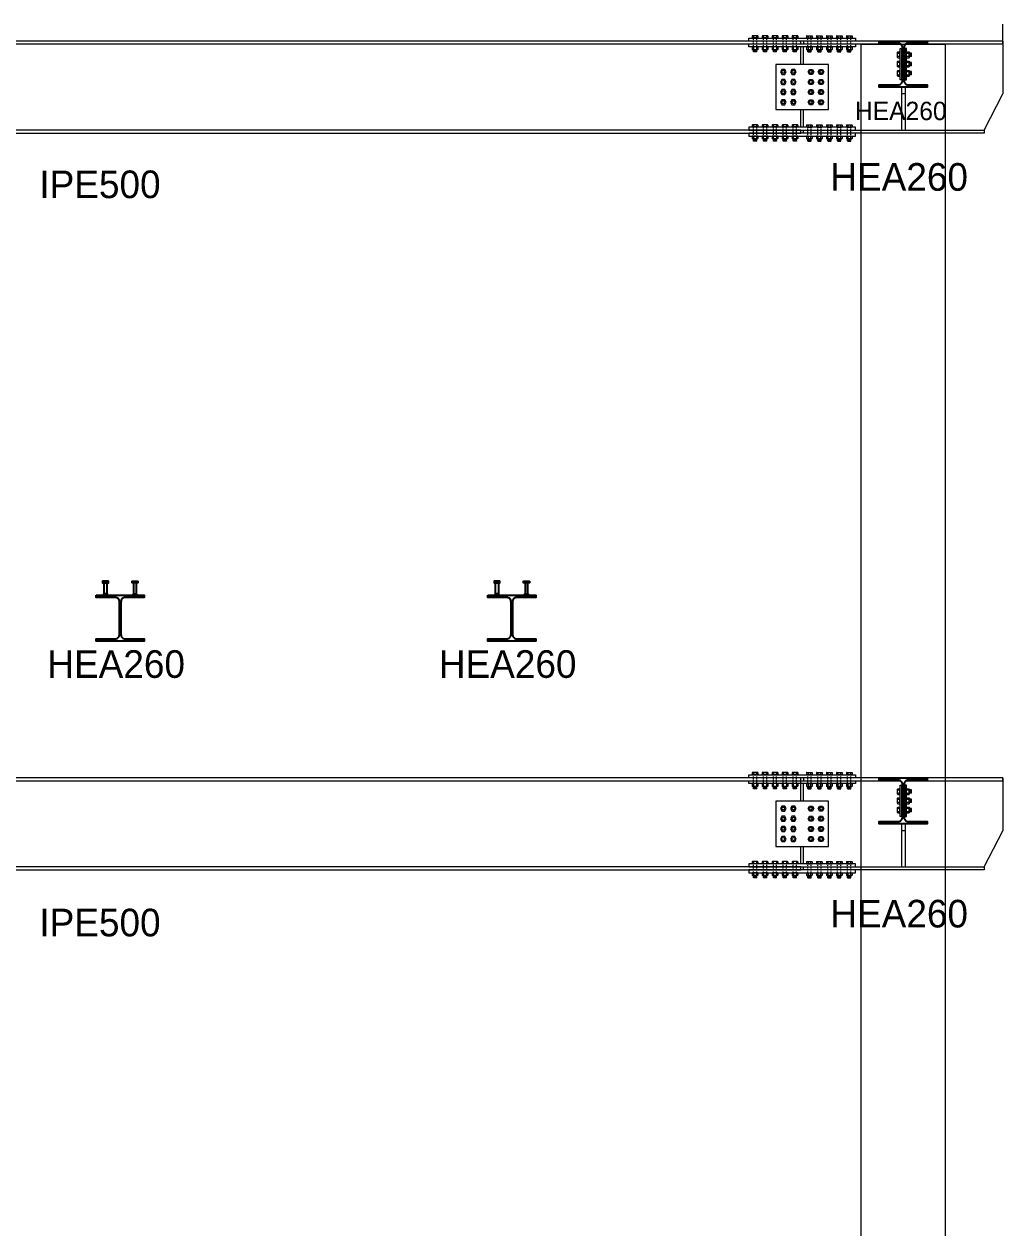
# Model space of a CAD drawing. Header units: millimetres. Extents: x -6949 to 549764, y -83146 to 127128.
# Drawn here: x 439892 to 445205, y 44112 to 50648 of the extents above; entities that cross this region are included whole.
import ezdxf

# ---------------------------------------------------------------- set-up
doc = ezdxf.new("R2010")
doc.units = ezdxf.units.MM
doc.linetypes.add('Tratto', pattern=[6.35, 3.175, -3.175])
for name, color, linetype, lineweight in [('bulloni', 5, 'Continuous', 9), ('piastra', 6, 'Continuous', 18), ('S-BEAM', 5, 'Continuous', 18), ('S-COLS', 7, 'Continuous', 18), ('SEZIONI acciaio - Steel sections', 7, 'Continuous', 25), ('solaio2', 7, 'Continuous', 9)]:
    doc.layers.add(name, color=color, linetype=linetype, lineweight=lineweight)
doc.layers.add('PIOLO', color=4, linetype='Continuous')
doc.layers.add('quote', color=7, linetype='Continuous', lineweight=5, true_color=0x383838)
doc.styles.get("Standard").update_dxf_attribs({"font": ''})
doc.styles.get('Standard').set_extended_font_data('Bahnschrift Light')

# ---------------------------------------------------------------- blocks, each defined once
blk = doc.blocks.new('*U1526')
at = {"layer": 'bulloni'}
blk.add_lwpolyline([(-15.6, 0), (-7.8, -13.5), (7.8, -13.5), (15.6, 0), (7.8, 13.5), (-7.8, 13.5)], close=True, dxfattribs=at)
for radius in [9, 7.88]:
    blk.add_circle((0, 0), radius, dxfattribs=at)
blk = doc.blocks.new('*U1527')
at = {"color": 0, "linetype": 'ByBlock', "lineweight": -2, "transparency": 16777216}
for p in [(0, 0), (55, 0), (0, -55), (55, -55), (0, -110), (55, -110), (0, -165), (55, -165)]:
    blk.add_blockref('*U1526', p, dxfattribs=at)
blk = doc.blocks.new('*U1534')
at = {"layer": 'bulloni'}
blk.add_lwpolyline([(-15.6, 0), (-7.8, -13.5), (7.8, -13.5), (15.6, 0), (7.8, 13.5), (-7.8, 13.5)], close=True, dxfattribs=at)
for radius in [9, 7.88]:
    blk.add_circle((0, 0), radius, dxfattribs=at)
blk = doc.blocks.new('*U1535')
at = {"color": 0, "linetype": 'ByBlock', "lineweight": -2, "transparency": 16777216}
for p in [(0, 0), (55, 0), (0, -55), (55, -55), (0, -110), (55, -110), (0, -165), (55, -165)]:
    blk.add_blockref('*U1534', p, dxfattribs=at)
blk = doc.blocks.new('*U1536')
at = {"layer": 'bulloni'}
for p, q in [((-13.7, 44.3), (-15.6, 43.1)), ((-15.6, 43.1), (-15.6, 32.8)), ((15.6, 32.8), (-15.6, 32.8)), ((13.7, 44.3), (-13.7, 44.3)), ((-12.5, 32.8), (-12.5, 32.3)), ((12.5, 32.3), (-12.5, 32.3)), ((-7.8, 32.8), (-7.8, 43.1)), ((7.8, 43.1), (7.8, 32.8)), ((12.5, 32.8), (12.5, 32.3)), ((13.7, 44.3), (15.6, 43.1)), ((15.6, 43.1), (15.6, 32.8)), ((-13.7, -16.7), (-15.6, -17.9)), ((-15.6, -17.9), (-15.6, -30.4)), ((-13.7, -31.7), (-15.6, -30.4)), ((13.7, -16.7), (-13.7, -16.7)), ((13.7, -31.7), (-13.7, -31.7)), ((-9, -43.3), (-9, -31.7)), ((-8, -44.3), (-9, -43.3)), ((9, -43.3), (-9, -43.3)), ((8, -44.3), (-8, -44.3)), ((-7.8, -30.4), (-7.8, -17.9)), ((-6.5, -34.4), (6.5, -33.7)), ((-6.5, -39.4), (6.5, -38.7)), ((-5, -36.8), (5, -36.3)), ((-5, -41.8), (5, -41.3)), ((7.8, -17.9), (7.8, -30.4)), ((9, -43.3), (8, -44.3)), ((9, -43.3), (9, -31.7)), ((13.7, -16.7), (15.6, -17.9)), ((13.7, -31.7), (15.6, -30.4)), ((15.6, -17.9), (15.6, -30.4))]:
    blk.add_line(p, q, dxfattribs=at)
at = {"layer": 'bulloni', "linetype": 'Tratto'}
for points in [[(-9, -16.7), (-9, 31.3)], [(9, -16.7), (9, 31.3)]]:
    blk.add_lwpolyline(points, dxfattribs=at)
at = {"layer": 'bulloni'}
for centre, radius, start, end in [((-11.7, 37.6), 6.67, 54.26215, 125.73785), ((-10, 31.3), 1, 0, 90), ((0, 19.5), 24.8, 71.68582, 108.31418), ((11.7, 37.6), 6.67, 54.26215, 125.73785), ((10, 31.3), 1, 90, 180), ((-11.7, -23.4), 6.67, 54.26215, 125.73785), ((-11.7, -25), 6.67, 234.26215, 305.73785), ((0, -41.5), 24.8, 71.68582, 108.31418), ((0, -6.9), 24.8, 251.68582, 288.31418), ((11.7, -23.4), 6.67, 54.26215, 125.73785), ((11.7, -25), 6.67, 234.26215, 305.73785)]:
    blk.add_arc(centre, radius, start, end, dxfattribs=at)
blk = doc.blocks.new('*U1537')
at = {"color": 0, "linetype": 'ByBlock', "lineweight": -2, "transparency": 16777216}
for p in [(0, 0), (54, 0), (108, 0), (162, 0), (216, 0)]:
    blk.add_blockref('*U1536', p, dxfattribs=at)
blk = doc.blocks.new('*U1538')
at = {"layer": 'bulloni'}
for p, q in [((-13.7, 44.3), (-15.6, 43.1)), ((-15.6, 43.1), (-15.6, 32.8)), ((15.6, 32.8), (-15.6, 32.8)), ((13.7, 44.3), (-13.7, 44.3)), ((-12.5, 32.8), (-12.5, 32.3)), ((12.5, 32.3), (-12.5, 32.3)), ((-7.8, 32.8), (-7.8, 43.1)), ((7.8, 43.1), (7.8, 32.8)), ((12.5, 32.8), (12.5, 32.3)), ((13.7, 44.3), (15.6, 43.1)), ((15.6, 43.1), (15.6, 32.8)), ((-13.7, -16.7), (-15.6, -17.9)), ((-15.6, -17.9), (-15.6, -30.4)), ((-13.7, -31.7), (-15.6, -30.4)), ((13.7, -16.7), (-13.7, -16.7)), ((13.7, -31.7), (-13.7, -31.7)), ((-9, -43.3), (-9, -31.7)), ((-8, -44.3), (-9, -43.3)), ((9, -43.3), (-9, -43.3)), ((8, -44.3), (-8, -44.3)), ((-7.8, -30.4), (-7.8, -17.9)), ((-6.5, -34.4), (6.5, -33.7)), ((-6.5, -39.4), (6.5, -38.7)), ((-5, -36.8), (5, -36.3)), ((-5, -41.8), (5, -41.3)), ((7.8, -17.9), (7.8, -30.4)), ((9, -43.3), (8, -44.3)), ((9, -43.3), (9, -31.7)), ((13.7, -16.7), (15.6, -17.9)), ((13.7, -31.7), (15.6, -30.4)), ((15.6, -17.9), (15.6, -30.4))]:
    blk.add_line(p, q, dxfattribs=at)
at = {"layer": 'bulloni', "linetype": 'Tratto'}
for points in [[(-9, -16.7), (-9, 31.3)], [(9, -16.7), (9, 31.3)]]:
    blk.add_lwpolyline(points, dxfattribs=at)
at = {"layer": 'bulloni'}
for centre, radius, start, end in [((-11.7, 37.6), 6.67, 54.26215, 125.73785), ((-10, 31.3), 1, 0, 90), ((0, 19.5), 24.8, 71.68582, 108.31418), ((11.7, 37.6), 6.67, 54.26215, 125.73785), ((10, 31.3), 1, 90, 180), ((-11.7, -23.4), 6.67, 54.26215, 125.73785), ((-11.7, -25), 6.67, 234.26215, 305.73785), ((0, -41.5), 24.8, 71.68582, 108.31418), ((0, -6.9), 24.8, 251.68582, 288.31418), ((11.7, -23.4), 6.67, 54.26215, 125.73785), ((11.7, -25), 6.67, 234.26215, 305.73785)]:
    blk.add_arc(centre, radius, start, end, dxfattribs=at)
blk = doc.blocks.new('*U1529')
at = {"color": 0, "linetype": 'ByBlock', "lineweight": -2, "transparency": 16777216}
for p in [(0, 0), (54, 0), (108, 0), (162, 0), (216, 0)]:
    blk.add_blockref('*U1538', p, dxfattribs=at)
blk = doc.blocks.new('*U1523')
at = {"layer": 'bulloni'}
for p, q in [((-13.7, 44.3), (-15.6, 43.1)), ((-15.6, 43.1), (-15.6, 32.8)), ((15.6, 32.8), (-15.6, 32.8)), ((13.7, 44.3), (-13.7, 44.3)), ((-12.5, 32.8), (-12.5, 32.3)), ((12.5, 32.3), (-12.5, 32.3)), ((-7.8, 32.8), (-7.8, 43.1)), ((7.8, 43.1), (7.8, 32.8)), ((12.5, 32.8), (12.5, 32.3)), ((13.7, 44.3), (15.6, 43.1)), ((15.6, 43.1), (15.6, 32.8)), ((-13.7, -16.7), (-15.6, -17.9)), ((-15.6, -17.9), (-15.6, -30.4)), ((-13.7, -31.7), (-15.6, -30.4)), ((13.7, -16.7), (-13.7, -16.7)), ((13.7, -31.7), (-13.7, -31.7)), ((-9, -43.3), (-9, -31.7)), ((-8, -44.3), (-9, -43.3)), ((9, -43.3), (-9, -43.3)), ((8, -44.3), (-8, -44.3)), ((-7.8, -30.4), (-7.8, -17.9)), ((-6.5, -34.4), (6.5, -33.7)), ((-6.5, -39.4), (6.5, -38.7)), ((-5, -36.8), (5, -36.3)), ((-5, -41.8), (5, -41.3)), ((7.8, -17.9), (7.8, -30.4)), ((9, -43.3), (8, -44.3)), ((9, -43.3), (9, -31.7)), ((13.7, -16.7), (15.6, -17.9)), ((13.7, -31.7), (15.6, -30.4)), ((15.6, -17.9), (15.6, -30.4))]:
    blk.add_line(p, q, dxfattribs=at)
at = {"layer": 'bulloni', "linetype": 'Tratto'}
for points in [[(-9, -16.7), (-9, 31.3)], [(9, -16.7), (9, 31.3)]]:
    blk.add_lwpolyline(points, dxfattribs=at)
at = {"layer": 'bulloni'}
for centre, radius, start, end in [((-11.7, 37.6), 6.67, 54.26215, 125.73785), ((-10, 31.3), 1, 0, 90), ((0, 19.5), 24.8, 71.68582, 108.31418), ((11.7, 37.6), 6.67, 54.26215, 125.73785), ((10, 31.3), 1, 90, 180), ((-11.7, -23.4), 6.67, 54.26215, 125.73785), ((-11.7, -25), 6.67, 234.26215, 305.73785), ((0, -41.5), 24.8, 71.68582, 108.31418), ((0, -6.9), 24.8, 251.68582, 288.31418), ((11.7, -23.4), 6.67, 54.26215, 125.73785), ((11.7, -25), 6.67, 234.26215, 305.73785)]:
    blk.add_arc(centre, radius, start, end, dxfattribs=at)
blk = doc.blocks.new('*U1524')
at = {"color": 0, "linetype": 'ByBlock', "lineweight": -2, "transparency": 16777216}
for p in [(0, 0), (54, 0), (108, 0), (162, 0), (216, 0)]:
    blk.add_blockref('*U1523', p, dxfattribs=at)
blk = doc.blocks.new('*U1525')
at = {"layer": 'bulloni'}
for p, q in [((-13.7, 44.3), (-15.6, 43.1)), ((-15.6, 43.1), (-15.6, 32.8)), ((15.6, 32.8), (-15.6, 32.8)), ((13.7, 44.3), (-13.7, 44.3)), ((-12.5, 32.8), (-12.5, 32.3)), ((12.5, 32.3), (-12.5, 32.3)), ((-7.8, 32.8), (-7.8, 43.1)), ((7.8, 43.1), (7.8, 32.8)), ((12.5, 32.8), (12.5, 32.3)), ((13.7, 44.3), (15.6, 43.1)), ((15.6, 43.1), (15.6, 32.8)), ((-13.7, -16.7), (-15.6, -17.9)), ((-15.6, -17.9), (-15.6, -30.4)), ((-13.7, -31.7), (-15.6, -30.4)), ((13.7, -16.7), (-13.7, -16.7)), ((13.7, -31.7), (-13.7, -31.7)), ((-9, -43.3), (-9, -31.7)), ((-8, -44.3), (-9, -43.3)), ((9, -43.3), (-9, -43.3)), ((8, -44.3), (-8, -44.3)), ((-7.8, -30.4), (-7.8, -17.9)), ((-6.5, -34.4), (6.5, -33.7)), ((-6.5, -39.4), (6.5, -38.7)), ((-5, -36.8), (5, -36.3)), ((-5, -41.8), (5, -41.3)), ((7.8, -17.9), (7.8, -30.4)), ((9, -43.3), (8, -44.3)), ((9, -43.3), (9, -31.7)), ((13.7, -16.7), (15.6, -17.9)), ((13.7, -31.7), (15.6, -30.4)), ((15.6, -17.9), (15.6, -30.4))]:
    blk.add_line(p, q, dxfattribs=at)
at = {"layer": 'bulloni', "linetype": 'Tratto'}
for points in [[(-9, -16.7), (-9, 31.3)], [(9, -16.7), (9, 31.3)]]:
    blk.add_lwpolyline(points, dxfattribs=at)
at = {"layer": 'bulloni'}
for centre, radius, start, end in [((-11.7, 37.6), 6.67, 54.26215, 125.73785), ((-10, 31.3), 1, 0, 90), ((0, 19.5), 24.8, 71.68582, 108.31418), ((11.7, 37.6), 6.67, 54.26215, 125.73785), ((10, 31.3), 1, 90, 180), ((-11.7, -23.4), 6.67, 54.26215, 125.73785), ((-11.7, -25), 6.67, 234.26215, 305.73785), ((0, -41.5), 24.8, 71.68582, 108.31418), ((0, -6.9), 24.8, 251.68582, 288.31418), ((11.7, -23.4), 6.67, 54.26215, 125.73785), ((11.7, -25), 6.67, 234.26215, 305.73785)]:
    blk.add_arc(centre, radius, start, end, dxfattribs=at)
blk = doc.blocks.new('*U1530')
at = {"color": 0, "linetype": 'ByBlock', "lineweight": -2, "transparency": 16777216}
for p in [(0, 0), (54, 0), (108, 0), (162, 0), (216, 0)]:
    blk.add_blockref('*U1525', p, dxfattribs=at)
blk = doc.blocks.new('dbcjd')
at = {"layer": 'bulloni'}
for p, q in [((12712.1, -46901.9), (12713.1, -46900.9)), ((12712.1, -46917.9), (12712.1, -46901.9)), ((12713.1, -46918.9), (12712.1, -46917.9)), ((12713.1, -46900.9), (12724.8, -46900.9)), ((12713.1, -46918.9), (12713.1, -46900.9)), ((12713.1, -46918.9), (12724.8, -46918.9)), ((12714.6, -46904.9), (12715.2, -46914.9)), ((12717, -46903.4), (12717.8, -46916.4)), ((12719.6, -46904.9), (12720.2, -46914.9)), ((12722, -46903.4), (12722.8, -46916.4)), ((12724.8, -46896.2), (12726, -46894.3)), ((12724.8, -46923.6), (12724.8, -46896.2)), ((12724.8, -46923.6), (12726, -46925.5)), ((12738.5, -46894.3), (12726, -46894.3)), ((12726, -46902.1), (12738.5, -46902.1)), ((12738.5, -46917.7), (12726, -46917.7)), ((12738.5, -46925.5), (12726, -46925.5)), ((12739.8, -46896.2), (12738.5, -46894.3)), ((12739.8, -46923.6), (12738.5, -46925.5)), ((12739.8, -46923.6), (12739.8, -46896.2)), ((12775.8, -46922.4), (12775.8, -46897.4)), ((12776.3, -46897.4), (12775.8, -46897.4)), ((12776.3, -46922.4), (12775.8, -46922.4)), ((12776.3, -46925.5), (12776.3, -46894.3)), ((12786.5, -46894.3), (12776.3, -46894.3)), ((12776.3, -46902.1), (12786.5, -46902.1)), ((12786.5, -46917.7), (12776.3, -46917.7)), ((12786.5, -46925.5), (12776.3, -46925.5)), ((12787.8, -46896.2), (12786.5, -46894.3)), ((12787.8, -46923.6), (12786.5, -46925.5)), ((12787.8, -46923.6), (12787.8, -46896.2)), ((12712.1, -46951.9), (12713.1, -46950.9)), ((12712.1, -46967.9), (12712.1, -46951.9)), ((12713.1, -46968.9), (12712.1, -46967.9)), ((12713.1, -46950.9), (12724.8, -46950.9)), ((12713.1, -46968.9), (12713.1, -46950.9)), ((12713.1, -46968.9), (12724.8, -46968.9)), ((12714.6, -46954.9), (12715.2, -46964.9)), ((12717, -46953.4), (12717.8, -46966.4)), ((12719.6, -46954.9), (12720.2, -46964.9)), ((12722, -46953.4), (12722.8, -46966.4)), ((12724.8, -46946.2), (12726, -46944.3)), ((12724.8, -46973.6), (12724.8, -46946.2)), ((12724.8, -46973.6), (12726, -46975.5)), ((12738.5, -46944.3), (12726, -46944.3)), ((12726, -46952.1), (12738.5, -46952.1)), ((12738.5, -46967.7), (12726, -46967.7)), ((12738.5, -46975.5), (12726, -46975.5)), ((12739.8, -46946.2), (12738.5, -46944.3)), ((12739.8, -46973.6), (12738.5, -46975.5)), ((12739.8, -46973.6), (12739.8, -46946.2)), ((12775.8, -46972.4), (12775.8, -46947.4)), ((12776.3, -46947.4), (12775.8, -46947.4)), ((12776.3, -46972.4), (12775.8, -46972.4)), ((12776.3, -46975.5), (12776.3, -46944.3)), ((12786.5, -46944.3), (12776.3, -46944.3)), ((12776.3, -46952.1), (12786.5, -46952.1)), ((12786.5, -46967.7), (12776.3, -46967.7)), ((12786.5, -46975.5), (12776.3, -46975.5)), ((12787.8, -46946.2), (12786.5, -46944.3)), ((12787.8, -46973.6), (12786.5, -46975.5)), ((12787.8, -46973.6), (12787.8, -46946.2)), ((12712.1, -47001.9), (12713.1, -47000.9)), ((12712.1, -47017.9), (12712.1, -47001.9)), ((12713.1, -47018.9), (12712.1, -47017.9)), ((12713.1, -47000.9), (12724.8, -47000.9)), ((12713.1, -47018.9), (12713.1, -47000.9)), ((12713.1, -47018.9), (12724.8, -47018.9)), ((12714.6, -47004.9), (12715.2, -47014.9)), ((12717, -47003.4), (12717.8, -47016.4)), ((12719.6, -47004.9), (12720.2, -47014.9)), ((12722, -47003.4), (12722.8, -47016.4)), ((12724.8, -46996.2), (12726, -46994.3)), ((12724.8, -47023.6), (12724.8, -46996.2)), ((12724.8, -47023.6), (12726, -47025.5)), ((12738.5, -46994.3), (12726, -46994.3)), ((12726, -47002.1), (12738.5, -47002.1)), ((12738.5, -47017.7), (12726, -47017.7)), ((12738.5, -47025.5), (12726, -47025.5)), ((12739.8, -46996.2), (12738.5, -46994.3)), ((12739.8, -47023.6), (12738.5, -47025.5)), ((12739.8, -47023.6), (12739.8, -46996.2)), ((12775.8, -47022.4), (12775.8, -46997.4)), ((12776.3, -46997.4), (12775.8, -46997.4)), ((12776.3, -47022.4), (12775.8, -47022.4)), ((12776.3, -47025.5), (12776.3, -46994.3)), ((12786.5, -46994.3), (12776.3, -46994.3)), ((12776.3, -47002.1), (12786.5, -47002.1)), ((12786.5, -47017.7), (12776.3, -47017.7)), ((12786.5, -47025.5), (12776.3, -47025.5)), ((12787.8, -46996.2), (12786.5, -46994.3)), ((12787.8, -47023.6), (12786.5, -47025.5)), ((12787.8, -47023.6), (12787.8, -46996.2))]:
    blk.add_line(p, q, dxfattribs=at)
at = {"layer": 'bulloni', "linetype": 'Tratto'}
for points in [[(12739.8, -46900.9), (12774.8, -46900.9)], [(12739.8, -46918.9), (12774.8, -46918.9)], [(12739.8, -46950.9), (12774.8, -46950.9)], [(12739.8, -46968.9), (12774.8, -46968.9)], [(12739.8, -47000.9), (12774.8, -47000.9)], [(12739.8, -47018.9), (12774.8, -47018.9)]]:
    blk.add_lwpolyline(points, dxfattribs=at)
at = {"layer": 'bulloni'}
for centre, radius, start, end in [((12731.4, -46898.2), 6.67, 144.26215, 215.73785), ((12749.6, -46909.9), 24.8, 161.68582, 198.31418), ((12731.4, -46921.6), 6.67, 144.26215, 215.73785), ((12733.1, -46898.2), 6.67, 324.26215, 35.73785), ((12715, -46909.9), 24.8, 341.68582, 18.31418), ((12733.1, -46921.6), 6.67, 324.26215, 35.73785), ((12774.8, -46899.9), 1, 270, 0), ((12774.8, -46919.9), 1, 0, 90), ((12781.1, -46898.2), 6.67, 324.26215, 35.73785), ((12763, -46909.9), 24.8, 341.68582, 18.31418), ((12781.1, -46921.6), 6.67, 324.26215, 35.73785), ((12731.4, -46948.2), 6.67, 144.26215, 215.73785), ((12749.6, -46959.9), 24.8, 161.68582, 198.31418), ((12731.4, -46971.6), 6.67, 144.26215, 215.73785), ((12733.1, -46948.2), 6.67, 324.26215, 35.73785), ((12715, -46959.9), 24.8, 341.68582, 18.31418), ((12733.1, -46971.6), 6.67, 324.26215, 35.73785), ((12774.8, -46949.9), 1, 270, 0), ((12774.8, -46969.9), 1, 0, 90), ((12781.1, -46948.2), 6.67, 324.26215, 35.73785), ((12763, -46959.9), 24.8, 341.68582, 18.31418), ((12781.1, -46971.6), 6.67, 324.26215, 35.73785), ((12731.4, -46998.2), 6.67, 144.26215, 215.73785), ((12749.6, -47009.9), 24.8, 161.68582, 198.31418), ((12731.4, -47021.6), 6.67, 144.26215, 215.73785), ((12733.1, -46998.2), 6.67, 324.26215, 35.73785), ((12715, -47009.9), 24.8, 341.68582, 18.31418), ((12733.1, -47021.6), 6.67, 324.26215, 35.73785), ((12774.8, -46999.9), 1, 270, 0), ((12774.8, -47019.9), 1, 0, 90), ((12781.1, -46998.2), 6.67, 324.26215, 35.73785), ((12763, -47009.9), 24.8, 341.68582, 18.31418), ((12781.1, -47021.6), 6.67, 324.26215, 35.73785)]:
    blk.add_arc(centre, radius, start, end, dxfattribs=at)
blk = doc.blocks.new('*U1583')
at = {"layer": 'bulloni'}
blk.add_lwpolyline([(-15.6, 0), (-7.8, -13.5), (7.8, -13.5), (15.6, 0), (7.8, 13.5), (-7.8, 13.5)], close=True, dxfattribs=at)
for radius in [9, 7.88]:
    blk.add_circle((0, 0), radius, dxfattribs=at)
blk = doc.blocks.new('*U1584')
at = {"color": 0, "linetype": 'ByBlock', "lineweight": -2, "transparency": 16777216}
for p in [(0, 0), (55, 0), (0, -55), (55, -55), (0, -110), (55, -110), (0, -165), (55, -165)]:
    blk.add_blockref('*U1583', p, dxfattribs=at)
blk = doc.blocks.new('*U1564')
at = {"layer": 'bulloni'}
blk.add_lwpolyline([(-15.6, 0), (-7.8, -13.5), (7.8, -13.5), (15.6, 0), (7.8, 13.5), (-7.8, 13.5)], close=True, dxfattribs=at)
for radius in [9, 7.88]:
    blk.add_circle((0, 0), radius, dxfattribs=at)
blk = doc.blocks.new('*U1565')
at = {"color": 0, "linetype": 'ByBlock', "lineweight": -2, "transparency": 16777216}
for p in [(0, 0), (55, 0), (0, -55), (55, -55), (0, -110), (55, -110), (0, -165), (55, -165)]:
    blk.add_blockref('*U1564', p, dxfattribs=at)
blk = doc.blocks.new('*U1566')
at = {"layer": 'bulloni'}
for p, q in [((-13.7, 44.3), (-15.6, 43.1)), ((-15.6, 43.1), (-15.6, 32.8)), ((15.6, 32.8), (-15.6, 32.8)), ((13.7, 44.3), (-13.7, 44.3)), ((-12.5, 32.8), (-12.5, 32.3)), ((12.5, 32.3), (-12.5, 32.3)), ((-7.8, 32.8), (-7.8, 43.1)), ((7.8, 43.1), (7.8, 32.8)), ((12.5, 32.8), (12.5, 32.3)), ((13.7, 44.3), (15.6, 43.1)), ((15.6, 43.1), (15.6, 32.8)), ((-13.7, -16.7), (-15.6, -17.9)), ((-15.6, -17.9), (-15.6, -30.4)), ((-13.7, -31.7), (-15.6, -30.4)), ((13.7, -16.7), (-13.7, -16.7)), ((13.7, -31.7), (-13.7, -31.7)), ((-9, -43.3), (-9, -31.7)), ((-8, -44.3), (-9, -43.3)), ((9, -43.3), (-9, -43.3)), ((8, -44.3), (-8, -44.3)), ((-7.8, -30.4), (-7.8, -17.9)), ((-6.5, -34.4), (6.5, -33.7)), ((-6.5, -39.4), (6.5, -38.7)), ((-5, -36.8), (5, -36.3)), ((-5, -41.8), (5, -41.3)), ((7.8, -17.9), (7.8, -30.4)), ((9, -43.3), (8, -44.3)), ((9, -43.3), (9, -31.7)), ((13.7, -16.7), (15.6, -17.9)), ((13.7, -31.7), (15.6, -30.4)), ((15.6, -17.9), (15.6, -30.4))]:
    blk.add_line(p, q, dxfattribs=at)
at = {"layer": 'bulloni', "linetype": 'Tratto'}
for points in [[(-9, -16.7), (-9, 31.3)], [(9, -16.7), (9, 31.3)]]:
    blk.add_lwpolyline(points, dxfattribs=at)
at = {"layer": 'bulloni'}
for centre, radius, start, end in [((-11.7, 37.6), 6.67, 54.26215, 125.73785), ((-10, 31.3), 1, 0, 90), ((0, 19.5), 24.8, 71.68582, 108.31418), ((11.7, 37.6), 6.67, 54.26215, 125.73785), ((10, 31.3), 1, 90, 180), ((-11.7, -23.4), 6.67, 54.26215, 125.73785), ((-11.7, -25), 6.67, 234.26215, 305.73785), ((0, -41.5), 24.8, 71.68582, 108.31418), ((0, -6.9), 24.8, 251.68582, 288.31418), ((11.7, -23.4), 6.67, 54.26215, 125.73785), ((11.7, -25), 6.67, 234.26215, 305.73785)]:
    blk.add_arc(centre, radius, start, end, dxfattribs=at)
blk = doc.blocks.new('*U1567')
at = {"color": 0, "linetype": 'ByBlock', "lineweight": -2, "transparency": 16777216}
for p in [(0, 0), (54, 0), (108, 0), (162, 0), (216, 0)]:
    blk.add_blockref('*U1566', p, dxfattribs=at)
blk = doc.blocks.new('*U1568')
at = {"layer": 'bulloni'}
for p, q in [((-13.7, 44.3), (-15.6, 43.1)), ((-15.6, 43.1), (-15.6, 32.8)), ((15.6, 32.8), (-15.6, 32.8)), ((13.7, 44.3), (-13.7, 44.3)), ((-12.5, 32.8), (-12.5, 32.3)), ((12.5, 32.3), (-12.5, 32.3)), ((-7.8, 32.8), (-7.8, 43.1)), ((7.8, 43.1), (7.8, 32.8)), ((12.5, 32.8), (12.5, 32.3)), ((13.7, 44.3), (15.6, 43.1)), ((15.6, 43.1), (15.6, 32.8)), ((-13.7, -16.7), (-15.6, -17.9)), ((-15.6, -17.9), (-15.6, -30.4)), ((-13.7, -31.7), (-15.6, -30.4)), ((13.7, -16.7), (-13.7, -16.7)), ((13.7, -31.7), (-13.7, -31.7)), ((-9, -43.3), (-9, -31.7)), ((-8, -44.3), (-9, -43.3)), ((9, -43.3), (-9, -43.3)), ((8, -44.3), (-8, -44.3)), ((-7.8, -30.4), (-7.8, -17.9)), ((-6.5, -34.4), (6.5, -33.7)), ((-6.5, -39.4), (6.5, -38.7)), ((-5, -36.8), (5, -36.3)), ((-5, -41.8), (5, -41.3)), ((7.8, -17.9), (7.8, -30.4)), ((9, -43.3), (8, -44.3)), ((9, -43.3), (9, -31.7)), ((13.7, -16.7), (15.6, -17.9)), ((13.7, -31.7), (15.6, -30.4)), ((15.6, -17.9), (15.6, -30.4))]:
    blk.add_line(p, q, dxfattribs=at)
at = {"layer": 'bulloni', "linetype": 'Tratto'}
for points in [[(-9, -16.7), (-9, 31.3)], [(9, -16.7), (9, 31.3)]]:
    blk.add_lwpolyline(points, dxfattribs=at)
at = {"layer": 'bulloni'}
for centre, radius, start, end in [((-11.7, 37.6), 6.67, 54.26215, 125.73785), ((-10, 31.3), 1, 0, 90), ((0, 19.5), 24.8, 71.68582, 108.31418), ((11.7, 37.6), 6.67, 54.26215, 125.73785), ((10, 31.3), 1, 90, 180), ((-11.7, -23.4), 6.67, 54.26215, 125.73785), ((-11.7, -25), 6.67, 234.26215, 305.73785), ((0, -41.5), 24.8, 71.68582, 108.31418), ((0, -6.9), 24.8, 251.68582, 288.31418), ((11.7, -23.4), 6.67, 54.26215, 125.73785), ((11.7, -25), 6.67, 234.26215, 305.73785)]:
    blk.add_arc(centre, radius, start, end, dxfattribs=at)
blk = doc.blocks.new('*U1553')
at = {"color": 0, "linetype": 'ByBlock', "lineweight": -2, "transparency": 16777216}
for p in [(0, 0), (54, 0), (108, 0), (162, 0), (216, 0)]:
    blk.add_blockref('*U1568', p, dxfattribs=at)
blk = doc.blocks.new('*U1555')
at = {"layer": 'bulloni'}
for p, q in [((-13.7, 44.3), (-15.6, 43.1)), ((-15.6, 43.1), (-15.6, 32.8)), ((15.6, 32.8), (-15.6, 32.8)), ((13.7, 44.3), (-13.7, 44.3)), ((-12.5, 32.8), (-12.5, 32.3)), ((12.5, 32.3), (-12.5, 32.3)), ((-7.8, 32.8), (-7.8, 43.1)), ((7.8, 43.1), (7.8, 32.8)), ((12.5, 32.8), (12.5, 32.3)), ((13.7, 44.3), (15.6, 43.1)), ((15.6, 43.1), (15.6, 32.8)), ((-13.7, -16.7), (-15.6, -17.9)), ((-15.6, -17.9), (-15.6, -30.4)), ((-13.7, -31.7), (-15.6, -30.4)), ((13.7, -16.7), (-13.7, -16.7)), ((13.7, -31.7), (-13.7, -31.7)), ((-9, -43.3), (-9, -31.7)), ((-8, -44.3), (-9, -43.3)), ((9, -43.3), (-9, -43.3)), ((8, -44.3), (-8, -44.3)), ((-7.8, -30.4), (-7.8, -17.9)), ((-6.5, -34.4), (6.5, -33.7)), ((-6.5, -39.4), (6.5, -38.7)), ((-5, -36.8), (5, -36.3)), ((-5, -41.8), (5, -41.3)), ((7.8, -17.9), (7.8, -30.4)), ((9, -43.3), (8, -44.3)), ((9, -43.3), (9, -31.7)), ((13.7, -16.7), (15.6, -17.9)), ((13.7, -31.7), (15.6, -30.4)), ((15.6, -17.9), (15.6, -30.4))]:
    blk.add_line(p, q, dxfattribs=at)
at = {"layer": 'bulloni', "linetype": 'Tratto'}
for points in [[(-9, -16.7), (-9, 31.3)], [(9, -16.7), (9, 31.3)]]:
    blk.add_lwpolyline(points, dxfattribs=at)
at = {"layer": 'bulloni'}
for centre, radius, start, end in [((-11.7, 37.6), 6.67, 54.26215, 125.73785), ((-10, 31.3), 1, 0, 90), ((0, 19.5), 24.8, 71.68582, 108.31418), ((11.7, 37.6), 6.67, 54.26215, 125.73785), ((10, 31.3), 1, 90, 180), ((-11.7, -23.4), 6.67, 54.26215, 125.73785), ((-11.7, -25), 6.67, 234.26215, 305.73785), ((0, -41.5), 24.8, 71.68582, 108.31418), ((0, -6.9), 24.8, 251.68582, 288.31418), ((11.7, -23.4), 6.67, 54.26215, 125.73785), ((11.7, -25), 6.67, 234.26215, 305.73785)]:
    blk.add_arc(centre, radius, start, end, dxfattribs=at)
blk = doc.blocks.new('*U1560')
at = {"color": 0, "linetype": 'ByBlock', "lineweight": -2, "transparency": 16777216}
for p in [(0, 0), (54, 0), (108, 0), (162, 0), (216, 0)]:
    blk.add_blockref('*U1555', p, dxfattribs=at)
blk = doc.blocks.new('*U1582')
at = {"layer": 'bulloni'}
for p, q in [((-13.7, 44.3), (-15.6, 43.1)), ((-15.6, 43.1), (-15.6, 32.8)), ((15.6, 32.8), (-15.6, 32.8)), ((13.7, 44.3), (-13.7, 44.3)), ((-12.5, 32.8), (-12.5, 32.3)), ((12.5, 32.3), (-12.5, 32.3)), ((-7.8, 32.8), (-7.8, 43.1)), ((7.8, 43.1), (7.8, 32.8)), ((12.5, 32.8), (12.5, 32.3)), ((13.7, 44.3), (15.6, 43.1)), ((15.6, 43.1), (15.6, 32.8)), ((-13.7, -16.7), (-15.6, -17.9)), ((-15.6, -17.9), (-15.6, -30.4)), ((-13.7, -31.7), (-15.6, -30.4)), ((13.7, -16.7), (-13.7, -16.7)), ((13.7, -31.7), (-13.7, -31.7)), ((-9, -43.3), (-9, -31.7)), ((-8, -44.3), (-9, -43.3)), ((9, -43.3), (-9, -43.3)), ((8, -44.3), (-8, -44.3)), ((-7.8, -30.4), (-7.8, -17.9)), ((-6.5, -34.4), (6.5, -33.7)), ((-6.5, -39.4), (6.5, -38.7)), ((-5, -36.8), (5, -36.3)), ((-5, -41.8), (5, -41.3)), ((7.8, -17.9), (7.8, -30.4)), ((9, -43.3), (8, -44.3)), ((9, -43.3), (9, -31.7)), ((13.7, -16.7), (15.6, -17.9)), ((13.7, -31.7), (15.6, -30.4)), ((15.6, -17.9), (15.6, -30.4))]:
    blk.add_line(p, q, dxfattribs=at)
at = {"layer": 'bulloni', "linetype": 'Tratto'}
for points in [[(-9, -16.7), (-9, 31.3)], [(9, -16.7), (9, 31.3)]]:
    blk.add_lwpolyline(points, dxfattribs=at)
at = {"layer": 'bulloni'}
for centre, radius, start, end in [((-11.7, 37.6), 6.67, 54.26215, 125.73785), ((-10, 31.3), 1, 0, 90), ((0, 19.5), 24.8, 71.68582, 108.31418), ((11.7, 37.6), 6.67, 54.26215, 125.73785), ((10, 31.3), 1, 90, 180), ((-11.7, -23.4), 6.67, 54.26215, 125.73785), ((-11.7, -25), 6.67, 234.26215, 305.73785), ((0, -41.5), 24.8, 71.68582, 108.31418), ((0, -6.9), 24.8, 251.68582, 288.31418), ((11.7, -23.4), 6.67, 54.26215, 125.73785), ((11.7, -25), 6.67, 234.26215, 305.73785)]:
    blk.add_arc(centre, radius, start, end, dxfattribs=at)
blk = doc.blocks.new('*U1554')
at = {"color": 0, "linetype": 'ByBlock', "lineweight": -2, "transparency": 16777216}
for p in [(0, 0), (54, 0), (108, 0), (162, 0), (216, 0)]:
    blk.add_blockref('*U1582', p, dxfattribs=at)
blk = doc.blocks.new('DD')
at = {"layer": 'PIOLO'}
blk.add_lwpolyline([(49540.9, -39710.5), (49511.2, -39710.5, 0.414214), (49510.2, -39711.5), (49510.2, -39718.5), (49541.9, -39718.5), (49541.9, -39711.5, 0.414214)], format="xyb", close=True, dxfattribs=at)
for points in [[(49518.1, -39718.5), (49534, -39718.5), (49534, -39778.5), (49518.1, -39778.5)], [(49515.5, -39785.5), (49536.5, -39785.5), (49536.5, -39780.5), (49534.5, -39778.5), (49517.5, -39778.5), (49515.5, -39780.5)]]:
    blk.add_lwpolyline(points, close=True, dxfattribs=at)

msp = doc.modelspace()

# ---------------------------------------------------------------- linework, layer by layer
at = {"layer": 'piastra'}
for p, q in [((445205, 50556.3), (445205, 50269)), ((445103.3, 50072.3), (445205, 50269)), ((445205, 46556.3), (445205, 46269)), ((445103.3, 46072.3), (445205, 46269))]:
    msp.add_line(p, q, dxfattribs=at)
for points in [[(444404.9, 50556.3), (443825.9, 50556.3), (443825.9, 50572.3), (444404.9, 50572.3)], [(444404.9, 50524.3), (443825.9, 50524.3), (443825.9, 50540.3), (444404.9, 50540.3)], [(444646.4, 50516.3), (444653.9, 50516.3), (444653.9, 50346.3), (444646.4, 50346.3)], [(444660.2, 50516.3), (444653.9, 50516.3), (444653.9, 50346.3), (444660.2, 50346.3)], [(444673.9, 50516.3), (444667.7, 50516.3), (444667.7, 50346.3), (444673.9, 50346.3)], [(444681.4, 50516.3), (444673.9, 50516.3), (444673.9, 50346.3), (444681.4, 50346.3)], [(444257.9, 50428.8), (443972.9, 50428.8), (443972.9, 50183.8), (444257.9, 50183.8)], [(444404.9, 50088.3), (443825.9, 50088.3), (443825.9, 50072.3), (444404.9, 50072.3)], [(444404.9, 50056.3), (443825.9, 50056.3), (443825.9, 50040.3), (444404.9, 50040.3)], [(444404.9, 46556.3), (443825.9, 46556.3), (443825.9, 46572.3), (444404.9, 46572.3)], [(444404.9, 46524.3), (443825.9, 46524.3), (443825.9, 46540.3), (444404.9, 46540.3)], [(444646.4, 46516.3), (444653.9, 46516.3), (444653.9, 46346.3), (444646.4, 46346.3)], [(444660.2, 46516.3), (444653.9, 46516.3), (444653.9, 46346.3), (444660.2, 46346.3)], [(444673.9, 46516.3), (444667.7, 46516.3), (444667.7, 46346.3), (444673.9, 46346.3)], [(444681.4, 46516.3), (444673.9, 46516.3), (444673.9, 46346.3), (444681.4, 46346.3)], [(444257.9, 46428.8), (443972.9, 46428.8), (443972.9, 46183.8), (444257.9, 46183.8)], [(444404.9, 46088.3), (443825.9, 46088.3), (443825.9, 46072.3), (444404.9, 46072.3)], [(444404.9, 46056.3), (443825.9, 46056.3), (443825.9, 46040.3), (444404.9, 46040.3)]]:
    msp.add_lwpolyline(points, close=True, dxfattribs=at)
for points in [[(444679.2, 50540.3), (445205, 50540.3), (445205, 50556.3), (444122.9, 50556.3), (444122.9, 50540.3), (444648.7, 50540.3)], [(444122.9, 50428.8), (444122.9, 50524.3)], [(444653.9, 50306.3), (444653.9, 50072.3)], [(444673.9, 50269), (444653.9, 50269)], [(444673.9, 50306.3), (444673.9, 50072.3)], [(444122.9, 50088.3), (444122.9, 50183.8)], [(444690, 50072.3), (445103.3, 50072.3), (445103.3, 50056.3), (444122.9, 50056.3), (444122.9, 50072.3), (444690, 50072.3)], [(444679.2, 46540.3), (445205, 46540.3), (445205, 46556.3), (444122.9, 46556.3), (444122.9, 46540.3), (444648.7, 46540.3)], [(444122.9, 46428.8), (444122.9, 46524.3)], [(444653.9, 46306.3), (444653.9, 46072.3)], [(444673.9, 46306.3), (444673.9, 46072.3)], [(444673.9, 46269), (444653.9, 46269)], [(444122.9, 46088.3), (444122.9, 46183.8)], [(444690, 46072.3), (445103.3, 46072.3), (445103.3, 46056.3), (444122.9, 46056.3), (444122.9, 46072.3), (444690, 46072.3)]]:
    msp.add_lwpolyline(points, dxfattribs=at)
at = {"layer": 'S-BEAM'}
for points in [[(444107.9, 50556.3), (436719.9, 50556.3), (436719.9, 50540.3), (444107.9, 50540.3)], [(444107.9, 50072.3), (436719.9, 50072.3), (436719.9, 50056.3), (444107.9, 50056.3)], [(444107.9, 46556.3), (436719.9, 46556.3), (436719.9, 46540.3), (444107.9, 46540.3)], [(444107.9, 46072.3), (436719.9, 46072.3), (436719.9, 46056.3), (444107.9, 46056.3)]]:
    msp.add_lwpolyline(points, close=True, dxfattribs=at)
for points in [[(444107.9, 50428.8), (444107.9, 50524.3)], [(444107.9, 50088.3), (444107.9, 50183.8)], [(444107.9, 50056.3), (444107.9, 50072.3)], [(444107.9, 46428.8), (444107.9, 46556.3), (436719.9, 46556.3), (436719.9, 46556.3)], [(444107.9, 46088.3), (444107.9, 46183.8)], [(436719.9, 46056.3), (436719.9, 46056.3), (444107.9, 46056.3), (444107.9, 46072.3)]]:
    msp.add_lwpolyline(points, dxfattribs=at)
at = {"layer": 'S-COLS'}
msp.add_lwpolyline([(444435.4, 50539.1), (444892.4, 50539.1), (444892.4, 38556.3), (444435.4, 38556.3)], close=True, dxfattribs=at)
at = {"layer": 'SEZIONI acciaio - Steel sections'}
for points in [[(444533.9, 50556.3), (444793.9, 50556.3), (444793.9, 50543.8), (444691.7, 50543.8, 0.414214), (444667.7, 50519.8), (444667.7, 50342.8, 0.414214), (444691.7, 50318.8), (444793.9, 50318.8), (444793.9, 50306.3), (444533.9, 50306.3), (444533.9, 50318.8), (444636.2, 50318.8, 0.414214), (444660.2, 50342.8), (444660.2, 50519.8, 0.414214), (444636.2, 50543.8), (444533.9, 50543.8)], [(440283.9, 47548.3), (440543.9, 47548.3), (440543.9, 47535.8), (440441.7, 47535.8, 0.414214), (440417.7, 47511.8), (440417.7, 47334.8, 0.414214), (440441.7, 47310.8), (440543.9, 47310.8), (440543.9, 47298.3), (440283.9, 47298.3), (440283.9, 47310.8), (440386.2, 47310.8, 0.414214), (440410.2, 47334.8), (440410.2, 47511.8, 0.414214), (440386.2, 47535.8), (440283.9, 47535.8)], [(442408.9, 47548.3), (442668.9, 47548.3), (442668.9, 47535.8), (442566.7, 47535.8, 0.414214), (442542.7, 47511.8), (442542.7, 47334.8, 0.414214), (442566.7, 47310.8), (442668.9, 47310.8), (442668.9, 47298.3), (442408.9, 47298.3), (442408.9, 47310.8), (442511.2, 47310.8, 0.414214), (442535.2, 47334.8), (442535.2, 47511.8, 0.414214), (442511.2, 47535.8), (442408.9, 47535.8)], [(444533.9, 46556.3), (444793.9, 46556.3), (444793.9, 46543.8), (444691.7, 46543.8, 0.414214), (444667.7, 46519.8), (444667.7, 46342.8, 0.414214), (444691.7, 46318.8), (444793.9, 46318.8), (444793.9, 46306.3), (444533.9, 46306.3), (444533.9, 46318.8), (444636.2, 46318.8, 0.414214), (444660.2, 46342.8), (444660.2, 46519.8, 0.414214), (444636.2, 46543.8), (444533.9, 46543.8)]]:
    msp.add_lwpolyline(points, format="xyb", close=True, dxfattribs=at)
at = {"layer": 'solaio2'}
msp.add_lwpolyline([(445205, 50548.3), (445205, 50648.3)], dxfattribs=at)

# ---------------------------------------------------------------- block references
for name, p in [('*U1553', (443859.9, 50541)), ('*U1565', (444012.9, 50388.8)), ('*U1554', (443859.9, 50057)), ('*U1529', (443859.9, 46541)), ('*U1535', (444012.9, 46388.8)), ('*U1530', (443859.9, 46057))]:
    msp.add_blockref(name, p)
at = {"xscale": -1}
for name, p in [('*U1567', (444370.9, 50541)), ('*U1584', (444217.9, 50388.8)), ('*U1560', (444370.9, 50057)), ('*U1537', (444370.9, 46541)), ('*U1527', (444217.9, 46388.8)), ('*U1524', (444370.9, 46057))]:
    msp.add_blockref(name, p, dxfattribs=at)
at = {"layer": 'piastra', "xscale": -1}
for p in [(457421.2, 97391.1), (457421.2, 93391.1)]:
    msp.add_blockref('dbcjd', p, dxfattribs=at)
at = {"layer": 'S-BEAM'}
for p in [(390807.9, 87333.8), (392932.9, 87333.8)]:
    msp.add_blockref('DD', p, dxfattribs=at)
at = {"layer": 'S-BEAM', "xscale": -1}
for p in [(490020, 87333.8), (492145, 87333.8)]:
    msp.add_blockref('DD', p, dxfattribs=at)

# ---------------------------------------------------------------- texts
at = {"layer": 'quote', "attachment_point": 1}
for s, insert, char_height in [('HEA260', (444401.5, 50226.6), 100), ('HEA260', (444268.3, 49893.5), 150), ('IPE500', (439975.1, 49853.3), 150), ('HEA260', (440018.3, 47248.7), 150), ('HEA260', (442143.3, 47248.7), 150), ('HEA260', (444268.3, 45893.5), 150), ('IPE500', (439975.1, 45845.3), 150)]:
    msp.add_mtext_dynamic_manual_height_columns(s, width=854.219, gutter_width=1, heights=[0], dxfattribs=dict(at, insert=insert, char_height=char_height))

doc.saveas('drawing.dxf')
